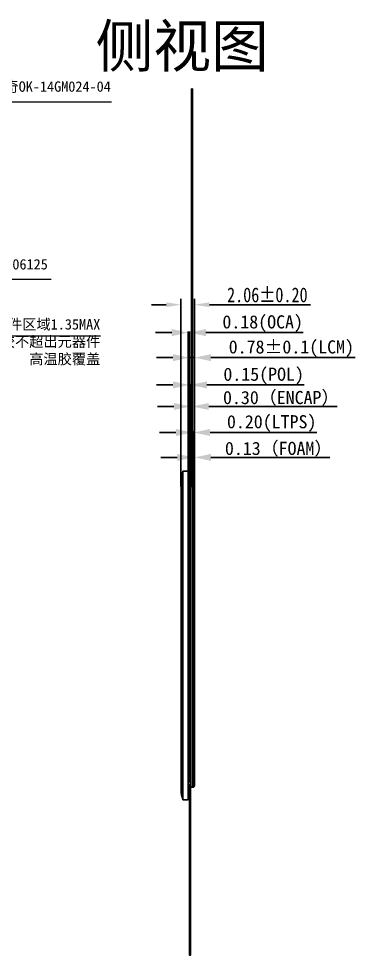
# Model space of a CAD drawing. Header units: inches. Extents: x 265 to 1423, y -753 to -394.
# Drawn here: x 1168 to 1219.2, y -678.5 to -535.9 of the extents above; entities that cross this region are included whole.
import ezdxf

# ---------------------------------------------------------------- set-up
doc = ezdxf.new("R2010")
doc.units = ezdxf.units.IN
doc.header["$LTSCALE"] = 0.909449
doc.header["$MEASUREMENT"] = 0
doc.header["$PDMODE"] = 3
doc.header["$PDSIZE"] = 0.3125
doc.layers.get('0').update_dxf_attribs({"linetype": 'CONTINUOUS'})
doc.layers.get('Defpoints').update_dxf_attribs({"linetype": 'CONTINUOUS'})
for name, color, linetype in [('COVER LENS', 6, 'CONTINUOUS'), ('DIM', 7, 'CONTINUOUS'), ('DIM（标注）', 3, 'CONTINUOUS')]:
    doc.layers.add(name, color=color, linetype=linetype)
doc.styles.add('CCN-1', font='SimSun.ttf', dxfattribs={"width": 0.85})
doc.styles.get("Standard").update_dxf_attribs({"font": 'txt', "width": 0.8})
doc.styles.add('TITLE', font='arial.ttf')
doc.styles.add('中文', font='SimSun.ttf')
doc.styles.add('宋', font='SimSun.ttf', dxfattribs={"height": 2})
doc.styles.add('宋体', font='SimSun.ttf', dxfattribs={"width": 0.8})
doc.dimstyles.new('DIM-CCN', dxfattribs={"dimscale": 0.9, "dimtxt": 1.7, "dimasz": 1.8, "dimexe": 1.5, "dimexo": 0.5, "dimgap": 0.3, "dimtad": 1, "dimzin": 0, "dimdsep": 46, "dimtxsty": 'CCN-1', "dimblk": 'OPEN30', "dimcen": 0.05, "dimclrd": 256, "dimclre": 256, "dimclrt": 256, "dimadec": 0, "dimazin": 0, "dimtfac": 1, "dimtofl": 0, "dimtmove": 0, "dimatfit": 3, "dimldrblk": 'OPEN30', "dimfxl": 1, "dimtolj": 1, "dimtzin": 0, "dimlwd": -1, "dimlwe": -1, "dimarcsym": 0})
doc.dimstyles.new('DIMSTYLE_2$0', dxfattribs={"dimtxt": 1.2, "dimasz": 1.2, "dimexe": 0.18, "dimexo": 0.0625, "dimgap": 0.09, "dimtad": 1, "dimzin": 0, "dimdsep": 46, "dimtxsty": 'Standard', "dimblk": '_FILLED', "dimcen": 0.09, "dimclrd": 2, "dimclre": 2, "dimclrt": 2, "dimadec": 0, "dimazin": 0, "dimtp": 0.1, "dimtm": 0.1, "dimtfac": 1, "dimtmove": 0, "dimatfit": 3, "dimldrblk": '_FILLED', "dimfxl": 1, "dimtolj": 1, "dimtzin": 0, "dimarcsym": 0})
doc.dimstyles.new('ISO-25$7', dxfattribs={"dimscale": 0.5, "dimtxt": 2.5, "dimasz": 2, "dimexe": 1.25, "dimexo": 0.625, "dimtad": 0, "dimdsep": 46, "dimtxsty": 'TITLE', "dimcen": 2.5, "dimclrd": 7, "dimclre": 256, "dimclrt": 7, "dimadec": 0, "dimazin": 0, "dimtfac": 1, "dimtmove": 0, "dimatfit": 0, "dimfxl": 1, "dimlwd": 9, "dimlwe": 9, "dimarcsym": 0})

# ---------------------------------------------------------------- blocks, each defined once
blk = doc.blocks.new('_FILLED')
at = {"color": 0, "linetype": 'ByBlock'}
blk.add_solid([(0, 0), (-1, 0.214), (-1, -0.214)], dxfattribs=at)
blk = doc.blocks.new('*D177')
at = {"layer": 'Defpoints', "color": 0, "transparency": 16777216}
for p in [(1194.73, -587.51), (1194.73, -606.67), (1193.95, -607.32)]:
    blk.add_point(p, dxfattribs=at)
at = {"layer": 'DIM（标注）', "linetype": 'ByBlock', "lineweight": -2, "transparency": 16777216}
for p, q in [((1191.45, -587.51), (1188.95, -587.51)), ((1193.95, -607.26), (1193.95, -587.33)), ((1193.95, -587.51), (1194.73, -587.51)), ((1194.73, -606.61), (1194.73, -587.33)), ((1197.23, -587.51), (1219.17, -587.51))]:
    blk.add_line(p, q, dxfattribs=at)
at = {"layer": 'DIM（标注）', "lineweight": -2, "transparency": 16777216, "xscale": 2.5, "yscale": 2.5, "zscale": 2.5}
blk.add_blockref('_FILLED', (1193.95, -587.51), dxfattribs=at)
at = {"layer": 'DIM（标注）', "lineweight": -2, "transparency": 16777216, "xscale": 2.5, "yscale": 2.5, "zscale": 2.5, "rotation": 180}
blk.add_blockref('_FILLED', (1194.73, -587.51), dxfattribs=at)
at = {"layer": 'DIM（标注）', "transparency": 16777216, "insert": (1209.45, -586.14), "char_height": 2, "attachment_point": 5, "style": '宋'}
blk.add_mtext('\\A1;0.78±0.1(LCM)', dxfattribs=at)
blk = doc.blocks.new('*D178')
at = {"layer": 'Defpoints', "color": 0, "transparency": 16777216}
for p in [(1194.73, -602.69), (1194.6, -606.67), (1194.73, -606.67)]:
    blk.add_point(p, dxfattribs=at)
at = {"layer": 'DIM（标注）', "linetype": 'ByBlock', "lineweight": -2, "transparency": 16777216}
for p, q in [((1192.1, -602.69), (1189.6, -602.69)), ((1194.6, -606.61), (1194.6, -602.51)), ((1194.6, -602.69), (1194.73, -602.69)), ((1194.73, -606.61), (1194.73, -602.51)), ((1197.23, -602.69), (1215.32, -602.69))]:
    blk.add_line(p, q, dxfattribs=at)
at = {"layer": 'DIM（标注）', "lineweight": -2, "transparency": 16777216, "xscale": 2.5, "yscale": 2.5, "zscale": 2.5}
blk.add_blockref('_FILLED', (1194.6, -602.69), dxfattribs=at)
at = {"layer": 'DIM（标注）', "lineweight": -2, "transparency": 16777216, "xscale": 2.5, "yscale": 2.5, "zscale": 2.5, "rotation": 180}
blk.add_blockref('_FILLED', (1194.73, -602.69), dxfattribs=at)
at = {"layer": 'DIM（标注）', "transparency": 16777216, "insert": (1207.52, -601.45), "char_height": 2, "attachment_point": 5, "style": '宋'}
blk.add_mtext('\\A1;0.13（FOAM）', dxfattribs=at)
blk = doc.blocks.new('*D179')
at = {"layer": 'Defpoints', "color": 0, "transparency": 16777216}
for p in [(1194.4, -598.9), (1194.4, -606.47), (1194.6, -606.47)]:
    blk.add_point(p, dxfattribs=at)
at = {"layer": 'DIM（标注）', "linetype": 'ByBlock', "lineweight": -2, "transparency": 16777216}
for p, q in [((1191.9, -598.9), (1189.4, -598.9)), ((1194.4, -606.41), (1194.4, -598.72)), ((1194.4, -598.9), (1194.6, -598.9)), ((1194.6, -606.41), (1194.6, -598.72)), ((1197.1, -598.9), (1213.32, -598.9))]:
    blk.add_line(p, q, dxfattribs=at)
at = {"layer": 'DIM（标注）', "lineweight": -2, "transparency": 16777216, "xscale": 2.5, "yscale": 2.5, "zscale": 2.5}
blk.add_blockref('_FILLED', (1194.4, -598.9), dxfattribs=at)
at = {"layer": 'DIM（标注）', "lineweight": -2, "transparency": 16777216, "xscale": 2.5, "yscale": 2.5, "zscale": 2.5, "rotation": 180}
blk.add_blockref('_FILLED', (1194.6, -598.9), dxfattribs=at)
at = {"layer": 'DIM（标注）', "transparency": 16777216, "insert": (1206.46, -597.53), "char_height": 2, "attachment_point": 5, "style": '宋'}
blk.add_mtext('\\A1;0.20(LTPS)', dxfattribs=at)
blk = doc.blocks.new('*D180')
at = {"layer": 'Defpoints', "color": 0, "transparency": 16777216}
for p in [(1194.1, -594.94), (1194.1, -607.11), (1194.4, -607.11)]:
    blk.add_point(p, dxfattribs=at)
at = {"layer": 'DIM（标注）', "linetype": 'ByBlock', "lineweight": -2, "transparency": 16777216}
for p, q in [((1191.6, -594.94), (1189.1, -594.94)), ((1194.1, -607.05), (1194.1, -594.76)), ((1194.1, -594.94), (1194.4, -594.94)), ((1194.4, -607.05), (1194.4, -594.76)), ((1196.9, -594.94), (1216.42, -594.94))]:
    blk.add_line(p, q, dxfattribs=at)
at = {"layer": 'DIM（标注）', "lineweight": -2, "transparency": 16777216, "xscale": 2.5, "yscale": 2.5, "zscale": 2.5}
blk.add_blockref('_FILLED', (1194.1, -594.94), dxfattribs=at)
at = {"layer": 'DIM（标注）', "lineweight": -2, "transparency": 16777216, "xscale": 2.5, "yscale": 2.5, "zscale": 2.5, "rotation": 180}
blk.add_blockref('_FILLED', (1194.4, -594.94), dxfattribs=at)
at = {"layer": 'DIM（标注）', "transparency": 16777216, "insert": (1207.91, -593.71), "char_height": 2, "attachment_point": 5, "style": '宋'}
blk.add_mtext('\\A1;0.30（ENCAP）', dxfattribs=at)
blk = doc.blocks.new('*D181')
at = {"layer": 'Defpoints', "color": 0, "transparency": 16777216}
for p in [(1193.95, -591.66), (1193.95, -607.26), (1194.1, -607.26)]:
    blk.add_point(p, dxfattribs=at)
at = {"layer": 'DIM（标注）', "linetype": 'ByBlock', "lineweight": -2, "transparency": 16777216}
for p, q in [((1193.95, -607.2), (1193.95, -591.48)), ((1194.1, -607.2), (1194.1, -591.48)), ((1191.45, -591.66), (1188.95, -591.66)), ((1193.95, -591.66), (1194.1, -591.66)), ((1196.6, -591.66), (1211.39, -591.66))]:
    blk.add_line(p, q, dxfattribs=at)
at = {"layer": 'DIM（标注）', "lineweight": -2, "transparency": 16777216, "xscale": 2.5, "yscale": 2.5, "zscale": 2.5}
blk.add_blockref('_FILLED', (1193.95, -591.66), dxfattribs=at)
at = {"layer": 'DIM（标注）', "lineweight": -2, "transparency": 16777216, "xscale": 2.5, "yscale": 2.5, "zscale": 2.5, "rotation": 180}
blk.add_blockref('_FILLED', (1194.1, -591.66), dxfattribs=at)
at = {"layer": 'DIM（标注）', "transparency": 16777216, "insert": (1205.24, -590.3), "char_height": 2, "attachment_point": 5, "style": '宋'}
blk.add_mtext('\\A1;0.15(POL)', dxfattribs=at)
blk = doc.blocks.new('*D190')
at = {"layer": 'Defpoints', "color": 0, "transparency": 16777216}
for p in [(1193.95, -583.7), (1193.77, -606.24), (1193.95, -607.26)]:
    blk.add_point(p, dxfattribs=at)
at = {"layer": 'DIM（标注）', "linetype": 'ByBlock', "lineweight": -2, "transparency": 16777216}
for p, q in [((1191.27, -583.7), (1188.77, -583.7)), ((1193.77, -606.18), (1193.77, -583.52)), ((1193.77, -583.7), (1193.95, -583.7)), ((1193.95, -607.2), (1193.95, -583.52)), ((1196.45, -583.7), (1211.24, -583.7))]:
    blk.add_line(p, q, dxfattribs=at)
at = {"layer": 'DIM（标注）', "lineweight": -2, "transparency": 16777216, "xscale": 2.5, "yscale": 2.5, "zscale": 2.5}
blk.add_blockref('_FILLED', (1193.77, -583.7), dxfattribs=at)
at = {"layer": 'DIM（标注）', "lineweight": -2, "transparency": 16777216, "xscale": 2.5, "yscale": 2.5, "zscale": 2.5, "rotation": 180}
blk.add_blockref('_FILLED', (1193.95, -583.7), dxfattribs=at)
at = {"layer": 'DIM（标注）', "transparency": 16777216, "insert": (1205.09, -582.33), "char_height": 2, "attachment_point": 5, "style": '宋'}
blk.add_mtext('\\A1;0.18(OCA)', dxfattribs=at)
blk = doc.blocks.new('*D191')
at = {"layer": 'Defpoints', "color": 0, "transparency": 16777216}
for p in [(1194.73, -579.45), (1194.73, -606.67), (1192.67, -607.58)]:
    blk.add_point(p, dxfattribs=at)
at = {"layer": 'DIM（标注）', "transparency": 16777216}
for p, q in [((1192.67, -607.13), (1192.67, -578.55)), ((1194.73, -606.22), (1194.73, -578.55)), ((1190.42, -579.45), (1188.17, -579.45)), ((1196.98, -579.45), (1212.38, -579.45))]:
    blk.add_line(p, q, dxfattribs=at)
for points in [[(1190.42, -579.08), (1190.42, -579.83), (1192.67, -579.45)], [(1196.98, -579.08), (1196.98, -579.83), (1194.73, -579.45)]]:
    blk.add_solid(points, dxfattribs=at)
at = {"layer": 'DIM（标注）', "transparency": 16777216, "insert": (1205.8, -577.97), "char_height": 2.25, "attachment_point": 5, "style": '宋体'}
blk.add_mtext('\\A1;2.06±0.20', dxfattribs=at)
blk = doc.blocks.new('_Open30')
at = {"color": 0, "linetype": 'ByBlock', "lineweight": -2}
for p, q in [((-1, 0.268), (0, 0)), ((0, 0), (-1, -0.268)), ((0, 0), (-1, 0))]:
    blk.add_line(p, q, dxfattribs=at)

msp = doc.modelspace()

# ---------------------------------------------------------------- linework, layer by layer
at = {"color": 3}
msp.add_line((1194.097, -607.111), (1194.397, -607.111), dxfattribs=at)
for p, q in [((1193.947, -607.262), (1193.772, -607.262)), ((1193.772, -607.262), (1193.772, -652.069)), ((1193.947, -652.069), (1193.772, -652.069))]:
    msp.add_line(p, q)
at = {"color": 2}
for points in [[(1194.267, -546.595), (1194.397, -546.595), (1194.397, -606.981), (1194.267, -606.981)], [(1193.967, -652.419), (1194.097, -652.419), (1194.097, -678.469), (1193.967, -678.469)]]:
    msp.add_lwpolyline(points, close=True, dxfattribs=at)
at = {"color": 3}
for points in [[(1194.097, -652.869), (1194.097, -607.111)], [(1194.397, -652.869), (1194.397, -606.521)], [(1194.397, -606.521), (1194.597, -606.521)], [(1194.597, -652.869), (1194.597, -606.521)], [(1194.097, -652.869), (1194.597, -652.869)]]:
    msp.add_lwpolyline(points, dxfattribs=at)
at = {"color": 6}
msp.add_lwpolyline([(1194.597, -606.671), (1194.727, -606.671), (1194.727, -652.719), (1194.597, -652.719)], close=True, dxfattribs=at)
at = {"color": 4}
msp.add_lwpolyline([(1193.947, -607.261), (1194.097, -607.261), (1194.097, -652.069), (1193.947, -652.069)], close=True, dxfattribs=at)
at = {"layer": 'COVER LENS', "color": 251, "true_color": 0x636466}
for p, q in [((1192.878, -605.04), (1192.972, -604.79)), ((1192.972, -654.79), (1192.972, -604.79)), ((1193.772, -604.79), (1192.972, -604.79)), ((1193.772, -654.79), (1193.772, -604.79)), ((1192.672, -606.291), (1192.672, -653.29)), ((1193.772, -654.79), (1192.972, -654.79))]:
    msp.add_line(p, q, dxfattribs=at)
for centre, radius, start, end in [((1196.589, -606.293), 3.917, 165.15707, 179.96883), ((1196.746, -606.338), 4.08, 164.15051, 165.1181), ((1196.726, -606.332), 4.059, 162.85305, 164.15687), ((1196.572, -653.29), 3.9, 180, 202.61986)]:
    msp.add_arc(centre, radius, start, end, dxfattribs=at)
msp.add_open_spline([(1192.878, -605.04), (1192.879, -605.038), (1192.872, -605.057), (1192.87, -605.066), (1192.858, -605.1), (1192.852, -605.122), (1192.847, -605.135)], degree=3, knots=[0, 0, 0, 0, 0.0685569, 0.2682257, 0.5855663, 1, 1, 1, 1], dxfattribs=at)

# ---------------------------------------------------------------- texts
at = {"layer": 'DIM', "color": 7, "insert": (1179.676, -536.854), "char_height": 6.44, "width": 234.79523, "attachment_point": 1, "style": '中文'}
msp.add_mtext('侧视图', dxfattribs=at)
at = {"layer": 'DIM（标注）', "char_height": 1.584, "width": 35.07847, "attachment_point": 3, "line_spacing_factor": 0.9, "style": '宋'}
for s, insert in [('{\\C3;亚奇OK-14GM024-04}', (1181.997, -545.454)), ('亚奇OK-F401-06125', (1172.414, -572.504))]:
    msp.add_mtext(s, dxfattribs=dict(at, insert=insert))
at = {"layer": 'DIM（标注）', "insert": (1180.395, -581.646), "char_height": 1.584, "width": 35.07847, "attachment_point": 3, "style": '宋'}
msp.add_mtext('元器件区域1.35MAX\\P点胶不超出元器件\\P高温胶覆盖', dxfattribs=at)

# ---------------------------------------------------------------- dimensions: what is measured, and where the dimension line sits
at = {"layer": 'DIM（标注）'}
dim = msp.add_linear_dim(base=(1194.727273515, -579.454935469), p1=(1192.672273515, -607.578303837), p2=(1194.727273515, -606.671438874), dimstyle='DIM-CCN', override={"dimtxt": 2.5, "dimasz": 2.5, "dimexe": 1, "dimtxsty": '宋体', "dimsah": 1, "dimtol": 1, "dimtp": 0.2, "dimtm": 0.2}, dxfattribs=at)
dim.commit()
dim.dimension.update_dxf_attribs({"geometry": '*D191', "text_midpoint": (1205.802301448, -577.971946642)})
at = {"layer": 'DIM（标注）', "color": 3}
for base, p1, p2, text, picture, middle in [((1193.947273515, -583.696848335), (1193.772273515, -606.240138874), (1193.947273515, -607.261438874), '<>(OCA)', '*D190', (1205.093139437, -583.696848335)), ((1194.727, -587.507), (1193.947, -607.324), (1194.727, -606.671), '<>±0.1(LCM)', '*D177', (1209.449, -587.507)), ((1193.947, -591.661), (1194.097, -607.261), (1193.947, -607.262), '<>(POL)', '*D181', (1205.243, -591.661)), ((1194.097, -594.943), (1194.397, -607.111), (1194.097, -607.111), '<>（ENCAP）', '*D180', (1207.906, -594.943)), ((1194.397, -598.896), (1194.597, -606.471), (1194.397, -606.471), '<>(LTPS)', '*D179', (1206.458, -598.896)), ((1194.727, -602.69), (1194.597, -606.671), (1194.727, -606.671), '<>（FOAM）', '*D178', (1207.521, -602.69))]:
    dim = msp.add_linear_dim(base=base, p1=p1, p2=p2, text=text, dimstyle='DIMSTYLE_2$0', override={"dimtxt": 2.5, "dimasz": 2.5, "dimtxsty": '宋', "dimclrd": 256, "dimclre": 256, "dimclrt": 256, "dimarcsym": 1}, dxfattribs=at)
    dim.commit()
    dim.dimension.update_dxf_attribs({"geometry": picture, "text_midpoint": middle, "dimtype": 160})

# ---------------------------------------------------------------- leaders
for points in [[(1159.595, -551.494, 0), (1162.416, -548.556, 0), (1182.12, -548.556, 0)], [(1152.333, -580.679), (1153.56, -575.588), (1172.938, -575.588)], [(1154.291, -587.064), (1161.522, -584.177), (1180.416, -584.177)]]:
    msp.add_leader(points, dimstyle='ISO-25$7', override={"dimasz": 4, "dimclrd": 3})

doc.saveas('drawing.dxf')
